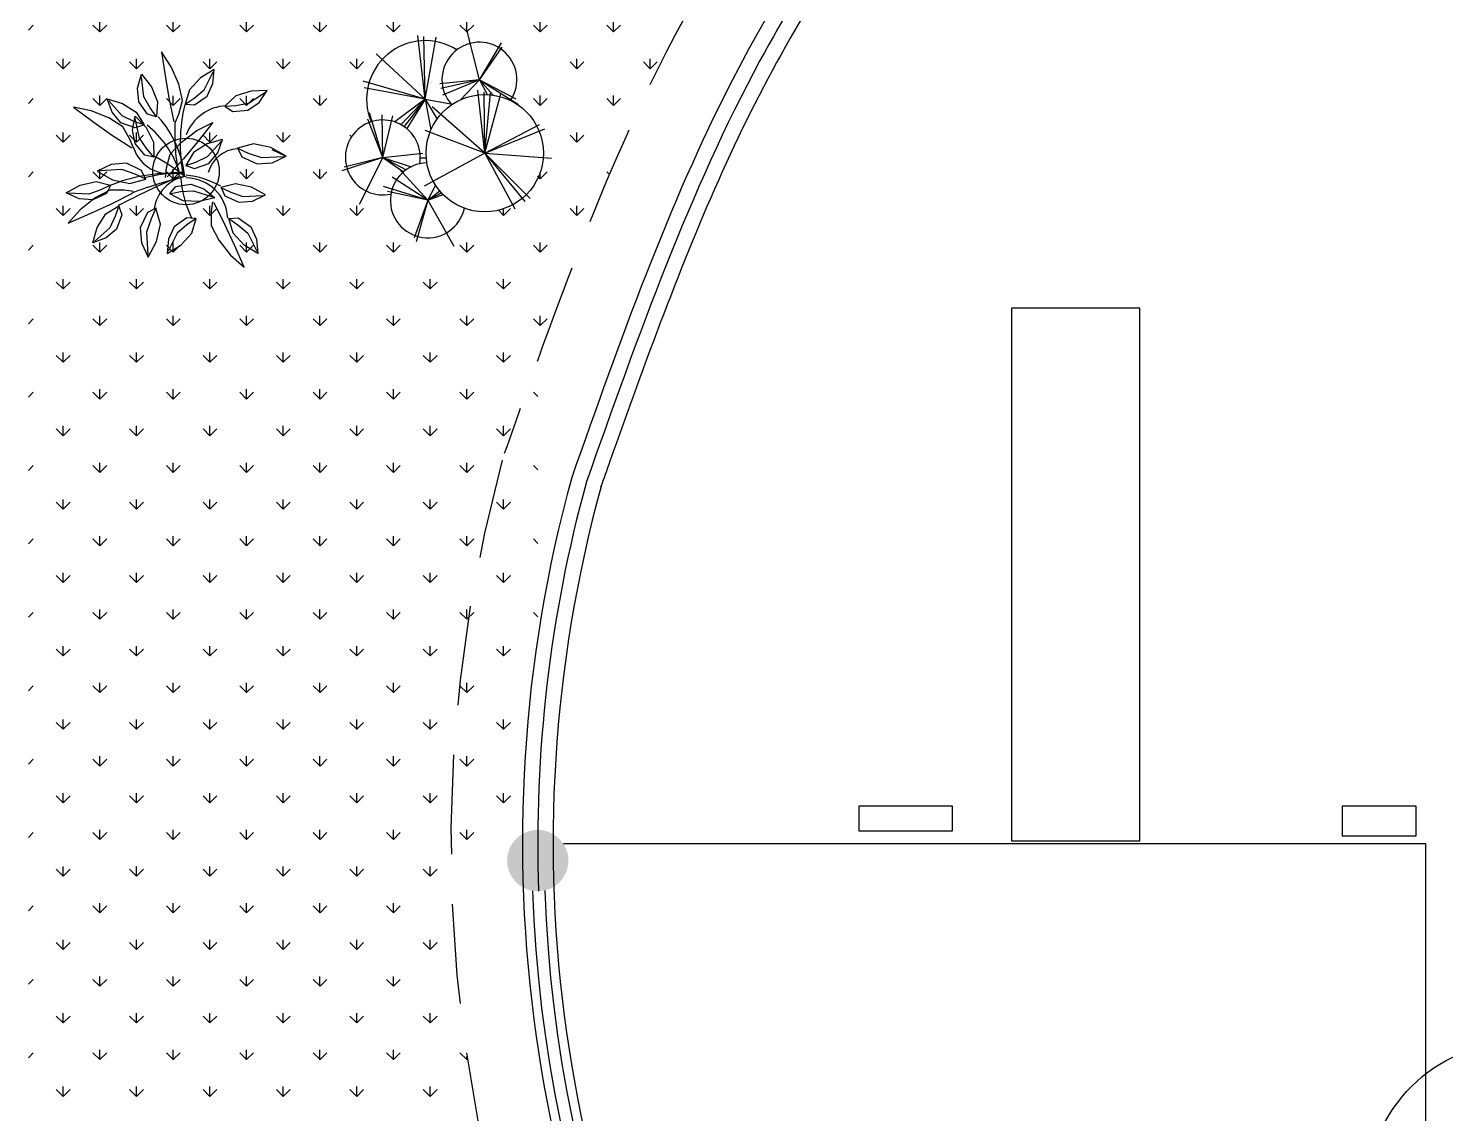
# Model space of a CAD drawing. Header units: millimetres. Extents: x 209.8 to 281.8, y 45 to 110.
# Drawn here: x 209.79 to 216.72, y 85.59 to 90.9 of the extents above; entities that cross this region are included whole.
import ezdxf

# ---------------------------------------------------------------- set-up
doc = ezdxf.new("R2010")
doc.units = ezdxf.units.MM
doc.header["$LTSCALE"] = 0.65
doc.linetypes.add('DASHED', pattern=[0.75, 0.5, -0.25])
for name, color, linetype in [('ARBOLES', 95, 'Continuous'), ('columnas', 6, 'Continuous'), ('mobiliario', 30, 'Continuous'), ('murodelgado', 1, 'Continuous'), ('murosgrueso', 5, 'Continuous'), ('vidrios', 4, 'Continuous')]:
    doc.layers.add(name, color=color, linetype=linetype)

# ---------------------------------------------------------------- blocks, each defined once
blk = doc.blocks.new('arb-pl49')
for p, q in [((-0.054, 0.5309), (-0.0357, 0.4149)), ((-0.0052, 0.4576), (-0.054, 0.5309)), ((-0.1701, 0.3538), (-0.1518, 0.421)), ((-0.1518, 0.421), (-0.1029, 0.3599)), ((0.0315, 0.3721), (-0.0052, 0.4576)), ((0.2039, 0.4445), (0.1371, 0.4038)), ((0.1549, 0.3453), (0.1998, 0.433)), ((0.1982, 0.3751), (0.2039, 0.4445)), ((-0.164, 0.2866), (-0.1701, 0.3538)), ((-0.1395, 0.311), (-0.1518, 0.4088)), ((-0.1029, 0.3599), (-0.0724, 0.2866)), ((-0.0357, 0.4149), (-0.0174, 0.3049)), ((0.0498, 0.2927), (0.0315, 0.3721)), ((0.1371, 0.4038), (0.0834, 0.3454)), ((0.1695, 0.314), (0.1982, 0.3751)), ((-0.3187, 0.3007), (-0.2436, 0.2787)), ((-0.2952, 0.2351), (-0.3187, 0.3007)), ((-0.2456, 0.2176), (-0.3117, 0.2907)), ((-0.2436, 0.2787), (-0.1766, 0.2362)), ((-0.1212, 0.2255), (-0.164, 0.2866)), ((-0.109, 0.2561), (-0.1395, 0.311)), ((-0.0724, 0.2866), (-0.0774, 0.2131)), ((-0.0174, 0.3049), (0.007, 0.1889)), ((0.0315, 0.2255), (0.0498, 0.2927)), ((0.0834, 0.3454), (0.063, 0.2745)), ((0.063, 0.2745), (0.1074, 0.3041)), ((0.1074, 0.3041), (0.1549, 0.3453)), ((0.1084, 0.2713), (0.1695, 0.314)), ((0.3106, 0.3153), (0.2575, 0.2641)), ((0.3863, 0.339), (0.3106, 0.3153)), ((0.3107, 0.2676), (0.3725, 0.2795)), ((0.3695, 0.2451), (0.4248, 0.2836)), ((0.3725, 0.2795), (0.4552, 0.333)), ((0.4645, 0.3408), (0.3863, 0.339)), ((0.4248, 0.2836), (0.4645, 0.3408)), ((-0.4841, 0.2593), (-0.3891, 0.1902)), ((-0.3977, 0.242), (-0.4841, 0.2593)), ((-0.3114, 0.2075), (-0.3977, 0.242)), ((-0.2516, 0.1836), (-0.2952, 0.2351)), ((-0.1891, 0.1901), (-0.2456, 0.2176)), ((-0.1948, 0.1479), (-0.1824, 0.2165)), ((-0.1824, 0.2165), (-0.1284, 0.1599)), ((-0.1766, 0.2362), (-0.1386, 0.173)), ((-0.0785, 0.2133), (-0.1212, 0.2255)), ((-0.0774, 0.2131), (-0.109, 0.2561)), ((0.0132, 0.1828), (0.0315, 0.2255)), ((0.064, 0.2744), (0.1084, 0.2713)), ((0.2575, 0.2641), (0.3107, 0.2676)), ((0.2584, 0.2635), (0.2952, 0.2386)), ((0.2952, 0.2386), (0.3695, 0.2451)), ((-0.3891, 0.1902), (-0.2984, 0.1254)), ((-0.2423, 0.1643), (-0.3114, 0.2075)), ((-0.1816, 0.1581), (-0.2516, 0.1836)), ((-0.2077, 0.1038), (-0.2423, 0.1643)), ((-0.1828, 0.0816), (-0.1948, 0.1479)), ((-0.1386, 0.173), (-0.1891, 0.1901)), ((-0.1395, 0.1726), (-0.1816, 0.1581)), ((-0.1606, 0.108), (-0.1813, 0.2043)), ((-0.1284, 0.1599), (-0.0916, 0.0895)), ((0.0451, 0.0894), (0.1196, 0.1451)), ((0.1196, 0.1451), (0.1986, 0.1842)), ((0.1986, 0.1842), (0.1247, 0.0928)), ((-0.2984, 0.1254), (-0.1991, 0.0606)), ((-0.1904, 0.0606), (-0.2077, 0.1038)), ((-0.1349, 0.0244), (-0.1828, 0.0816)), ((-0.1254, 0.0559), (-0.1606, 0.108)), ((-0.0916, 0.0895), (-0.0902, 0.0158)), ((-0.0105, 0.0298), (0.0451, 0.0894)), ((0.1247, 0.0928), (0.0538, 0.0068)), ((0.1701, 0.0799), (0.1031, 0.0374)), ((0.2452, 0.1019), (0.1701, 0.0799)), ((0.1721, 0.0189), (0.2382, 0.0919)), ((0.2217, 0.0364), (0.2452, 0.1019)), ((0.3968, 0.0813), (0.3185, 0.0589)), ((0.482, 0.0622), (0.3968, 0.0813)), ((-0.0913, 0.016), (-0.1349, 0.0244)), ((-0.0902, 0.0158), (-0.1254, 0.0559)), ((-0.0282, -0.0376), (-0.0105, 0.0298)), ((0.0538, 0.0068), (-0.0253, -0.0815)), ((0.1031, 0.0374), (0.0651, -0.0258)), ((0.1156, -0.0087), (0.1721, 0.0189)), ((0.1781, -0.0152), (0.2217, 0.0364)), ((0.3185, 0.0606), (0.3399, 0.0167)), ((0.3185, 0.0589), (0.3707, 0.0357)), ((0.3399, 0.0167), (0.4143, -0.018)), ((0.3707, 0.0357), (0.436, 0.0131)), ((0.436, 0.0131), (0.5442, 0.0186)), ((0.5575, 0.0209), (0.482, 0.0622)), ((0.5571, 0.0181), (0.4878, 0.0507)), ((0.4882, -0.0118), (0.5575, 0.0209)), ((-0.299, -0.0209), (-0.3683, -0.0535)), ((-0.3683, -0.0535), (-0.2928, -0.0948)), ((-0.2469, -0.0458), (-0.355, -0.0512)), ((-0.2251, -0.0146), (-0.299, -0.0209)), ((-0.1815, -0.0684), (-0.2469, -0.0458)), ((-0.1507, -0.0493), (-0.2251, -0.0146)), ((-0.1293, -0.0916), (-0.1815, -0.0684)), ((-0.1293, -0.0933), (-0.1507, -0.0493)), ((-0.0337, -0.0837), (-0.0282, -0.0376)), ((0.0651, -0.0258), (0.1156, -0.0087)), ((0.066, -0.0262), (0.1081, -0.0407)), ((0.1081, -0.0407), (0.1781, -0.0152)), ((0.4143, -0.018), (0.4882, -0.0118)), ((-0.5196, -0.1587), (-0.451, -0.1212)), ((-0.451, -0.1212), (-0.3735, -0.1038)), ((-0.3735, -0.1038), (-0.302, -0.1216)), ((-0.302, -0.1216), (-0.3498, -0.1452)), ((-0.3024, -0.1226), (-0.3219, -0.1626)), ((-0.2928, -0.0948), (-0.2076, -0.1139)), ((-0.2076, -0.1139), (-0.1293, -0.0916)), ((-0.0117, -0.1626), (0.0174, -0.129)), ((0.0174, -0.129), (0.0908, -0.1161)), ((0.0908, -0.1161), (0.1543, -0.139)), ((0.3091, -0.1148), (0.2376, -0.1325)), ((0.2376, -0.1325), (0.2854, -0.1561)), ((0.238, -0.1335), (0.2574, -0.1735)), ((0.3866, -0.1321), (0.3091, -0.1148)), ((0.4552, -0.1696), (0.3866, -0.1321)), ((-0.4566, -0.1884), (-0.5196, -0.1587)), ((-0.4092, -0.1658), (-0.5076, -0.1608)), ((-0.3894, -0.1941), (-0.4566, -0.1884)), ((-0.3781, -0.1844), (-0.4512, -0.2419)), ((-0.3498, -0.1452), (-0.4092, -0.1658)), ((-0.3219, -0.1626), (-0.3894, -0.1941)), ((-0.3061, -0.1462), (-0.3781, -0.1844)), ((-0.2365, -0.1465), (-0.3061, -0.1462)), ((-0.3005, -0.2142), (-0.1947, -0.1606)), ((-0.1904, -0.1531), (-0.2365, -0.1465)), ((-0.0124, -0.1634), (0.0399, -0.153)), ((0.0521, -0.1991), (-0.0124, -0.1634)), ((0.0399, -0.153), (0.1026, -0.1486)), ((0.1314, -0.2024), (0.0521, -0.1991)), ((0.1026, -0.1486), (0.1964, -0.1788)), ((0.2074, -0.184), (0.1314, -0.2024)), ((0.1543, -0.139), (0.2074, -0.184)), ((0.1964, -0.204), (0.1897, -0.2501)), ((0.2574, -0.1735), (0.325, -0.205)), ((0.2854, -0.1561), (0.3448, -0.1767)), ((0.325, -0.205), (0.3922, -0.1993)), ((0.3448, -0.1767), (0.4432, -0.1717)), ((0.3922, -0.1993), (0.4552, -0.1696)), ((-0.4512, -0.2419), (-0.5093, -0.3081)), ((-0.5093, -0.3081), (-0.402, -0.2604)), ((-0.402, -0.2604), (-0.3005, -0.2142)), ((-0.3677, -0.3285), (-0.3252, -0.2614)), ((-0.3252, -0.2614), (-0.2621, -0.2234)), ((-0.2792, -0.2739), (-0.3067, -0.3305)), ((-0.2621, -0.2234), (-0.2792, -0.2739)), ((-0.2472, -0.2664), (-0.2727, -0.3364)), ((-0.2617, -0.2244), (-0.2472, -0.2664)), ((-0.1224, -0.2559), (-0.1571, -0.3303)), ((-0.0785, -0.2346), (-0.1224, -0.2559)), ((-0.0802, -0.2346), (-0.1034, -0.2867)), ((-0.0578, -0.3128), (-0.0802, -0.2346)), ((0.1897, -0.2501), (0.1894, -0.3197)), ((0.2575, -0.3141), (0.2039, -0.2083)), ((-0.3897, -0.4035), (-0.3677, -0.3285)), ((-0.3067, -0.3305), (-0.3797, -0.3965)), ((-0.2727, -0.3364), (-0.3242, -0.38)), ((-0.1571, -0.3303), (-0.1509, -0.4042)), ((-0.1034, -0.2867), (-0.126, -0.3521)), ((-0.0769, -0.398), (-0.0578, -0.3128)), ((0.0095, -0.3251), (-0.0192, -0.3861)), ((0.0706, -0.2823), (0.0095, -0.3251)), ((0.0716, -0.3152), (0.0241, -0.3564)), ((0.1149, -0.2854), (0.0706, -0.2823)), ((0.116, -0.2856), (0.0716, -0.3152)), ((0.0956, -0.3564), (0.116, -0.2856)), ((0.1894, -0.3197), (0.2277, -0.3916)), ((0.3036, -0.4155), (0.2575, -0.3141)), ((0.2768, -0.2856), (0.3211, -0.3152)), ((0.2971, -0.3564), (0.2768, -0.2856)), ((0.2778, -0.2854), (0.3222, -0.2823)), ((0.3211, -0.3152), (0.3686, -0.3564)), ((0.3222, -0.2823), (0.3832, -0.3251)), ((0.3832, -0.3251), (0.4119, -0.3861)), ((-0.3242, -0.38), (-0.3897, -0.4035)), ((-0.1509, -0.4042), (-0.1182, -0.4735)), ((-0.126, -0.3521), (-0.1205, -0.4603)), ((-0.1182, -0.4735), (-0.0769, -0.398)), ((-0.0192, -0.3861), (-0.0249, -0.4555)), ((-0.0249, -0.4555), (0.0419, -0.4148)), ((0.0241, -0.3564), (-0.0208, -0.444)), ((0.0419, -0.4148), (0.0956, -0.3564)), ((0.2277, -0.3916), (0.2852, -0.4647)), ((0.3509, -0.4148), (0.2971, -0.3564)), ((0.3514, -0.5229), (0.3036, -0.4155)), ((0.4177, -0.4555), (0.3509, -0.4148)), ((0.3686, -0.3564), (0.4135, -0.444)), ((0.4119, -0.3861), (0.4177, -0.4555)), ((0.2852, -0.4647), (0.3514, -0.5229))]:
    blk.add_line(p, q)
blk.add_circle((0.0667, -0.0546), 0.1626)
for centre, radius, start, end in [((-0.4532, -0.1318), 0.5161, 5.83459, 41.8429), ((0.8998, 0.0809), 0.8614, 167.077, 190.72), ((0.2747, 0.0447), 0.2224, 92.7984, 159.021), ((-0.4257, -0.2055), 0.4837, 18.4858, 51.2649), ((1.0815, 0.1345), 1.07, 177.274, 191.524), ((-0.0146, 0.12), 0.1852, 197.853, 284.926), ((-0.4657, -0.7152), 0.8252, 50.4056, 63.3717), ((0.3291, -0.1028), 0.1596, 93.9416, 164.04), ((-0.0083, -0.8373), 0.7731, 86.4268, 113.212), ((0.0772, -0.9038), 0.8452, 91.6103, 104.65), ((2.1639, -4.928), 5.2962, 113.724, 117.304), ((0.5153, -2.0069), 1.979, 103.091, 111.114), ((0.0992, -0.2661), 0.1908, 101.798, 170.748), ((0.606, -0.0374), 0.5677, 184.238, 205.625), ((0.0222, -0.5049), 0.4347, 60.4339, 84.0768), ((0.0661, -0.2908), 0.2047, 2.20304, 89.739)]:
    blk.add_arc(centre, radius, start, end)
blk = doc.blocks.new('arb-pl50')
for p, q in [((-0.2847, 0.2701), (-0.3209, 0.5816)), ((-0.2847, 0.2701), (-0.2927, 0.577)), ((-0.2847, 0.2701), (-0.2312, 0.5743)), ((-0.0198, 0.366), (-0.084, 0.6157)), ((-0.2847, 0.2701), (-0.5257, 0.4926)), ((-0.0198, 0.366), (0.0881, 0.5465)), ((-0.0198, 0.366), (0.0921, 0.5258)), ((-0.2847, 0.2701), (-0.5891, 0.3589)), ((-0.0198, 0.366), (-0.2144, 0.3465)), ((-0.0198, 0.366), (-0.2083, 0.3224)), ((-0.0198, 0.366), (-0.2014, 0.2897)), ((-0.0198, 0.366), (-0.1107, 0.2686)), ((-0.0198, 0.366), (0.1584, 0.2728)), ((-0.0198, 0.366), (0.172, 0.2443)), ((-0.0198, 0.366), (0.0478, 0.2903)), ((-0.0198, 0.366), (0.0176, 0.2931)), ((-0.2847, 0.2701), (-0.5833, 0.326)), ((0.006, 0.0061), (-0.0273, 0.3139)), ((0.006, 0.0061), (0.0032, 0.3056)), ((0.006, 0.0061), (0.0864, 0.3028)), ((0.006, 0.0061), (0.0337, 0.3)), ((-0.2847, 0.2701), (-0.4344, 0.1594)), ((-0.2847, 0.2701), (-0.4037, 0.1459)), ((-0.2847, 0.2701), (-0.3885, 0.1364)), ((-0.2847, 0.2701), (-0.3752, 0.1263)), ((-0.2847, 0.2701), (-0.2273, 0.1736)), ((-0.2847, 0.2701), (-0.2577, 0.12)), ((-0.2847, 0.2701), (-0.1509, 0.2467)), ((0.006, 0.0061), (-0.2517, 0.2335)), ((-0.4928, -0.0144), (-0.5663, 0.1728)), ((-0.4928, -0.0144), (-0.5578, 0.2033)), ((-0.4928, -0.0144), (-0.4958, 0.1941)), ((-0.4928, -0.0144), (-0.4431, 0.1883)), ((0.006, 0.0061), (0.2748, 0.1475)), ((0.006, 0.0061), (-0.285, 0.117)), ((0.006, 0.0061), (0.2998, 0.1253)), ((-0.4928, -0.0144), (-0.2975, 0.0063)), ((0.006, 0.0061), (-0.2905, -0.1547)), ((0.006, 0.0061), (0.333, -0.0188)), ((0.006, 0.0061), (0.2277, -0.2157)), ((0.006, 0.0061), (0.2028, -0.2296)), ((0.006, 0.0061), (0.1529, -0.2656)), ((-0.4928, -0.0144), (-0.6926, -0.08)), ((-0.4928, -0.0144), (-0.682, -0.0617)), ((-0.4928, -0.0144), (-0.6079, -0.2451)), ((-0.4928, -0.0144), (-0.3922, -0.0854)), ((-0.4928, -0.0144), (-0.3787, -0.0748)), ((-0.4928, -0.0144), (-0.3537, -0.0599)), ((-0.2727, -0.2244), (-0.4472, -0.1103)), ((-0.2727, -0.2244), (-0.413, -0.0699)), ((-0.2727, -0.2244), (-0.4895, -0.1567)), ((-0.2727, -0.2244), (-0.469, -0.1807)), ((-0.2727, -0.2244), (-0.2341, -0.1516)), ((-0.2727, -0.2244), (-0.2139, -0.1787)), ((-0.2727, -0.2244), (-0.2053, -0.1884)), ((-0.2727, -0.2244), (-0.198, -0.196)), ((-0.2727, -0.2244), (-0.3392, -0.4078)), ((-0.2727, -0.2244), (-0.33, -0.4268)), ((-0.2727, -0.2244), (-0.1458, -0.4488))]:
    blk.add_line(p, q)
blk.add_circle((0.006, 0.0061), 0.2872)
for centre, radius, start, end in [((-0.2847, 0.2701), 0.2872, 57.49041, 202.57198), ((-0.0198, 0.366), 0.1833, 326.18952, 222.02475), ((-0.4928, -0.0144), 0.1833, 350.2838, 282.39512), ((-0.2727, -0.2244), 0.1833, 91.44372, 347.74353), ((-0.2847, 0.2701), 0.2872, 265.06922, 270.88978)]:
    blk.add_arc(centre, radius, start, end)

msp = doc.modelspace()

# ---------------------------------------------------------------- hatches: boundary and pattern name
at = {"layer": 'ARBOLES'}
h = msp.add_hatch(dxfattribs=at)
h.set_pattern_fill('GRASS', color=256, scale=0.01, style=0)
h.set_pattern_definition([(90, (0, 0), (-0.179605, 0.179605), [0.047625, -0.311585]), (45, (0, 0), (-0.17960512, 0.17960512), [0.047625, -0.206375]), (135, (0, 0), (-0.17960512, -0.17960512), [0.047625, -0.206375])])
edge = h.paths.add_edge_path()
edge.add_spline(control_points=[(212.2814, 89.2771), (212.2893, 89.2988), (212.2971, 89.3205), (212.4726, 89.803), (212.6519, 90.2632), (213.0409, 91.0457), (213.235, 91.3717), (213.4498, 91.6796)], knot_values=[30.048338, 30.048338, 30.048338, 30.048338, 30.115928, 30.115928, 31.554157, 31.554157, 32.676397, 32.676397, 32.676397, 32.676397], degree=3, periodic=0)
edge.add_line((213.4498, 91.6796), (212.2814, 91.6796))
edge.add_line((212.2814, 91.6796), (212.2814, 90.4099))
edge.add_arc((212.0218, 90.2871), 0.2872, 0, 25.33019, ccw=False)
edge.add_arc((212.0218, 90.2871), 0.2872, 334.66981, 360, ccw=False)
edge.add_line((212.2814, 90.1642), (212.2814, 89.2771))
h.paths.add_polyline_path([(212.2814, 90.1642, -0.388601), (211.9223, 90.0176, -0.978074), (211.5624, 90.0875, -0.950771), (211.4658, 90.4408, -0.733778), (211.8854, 90.7932, -0.845713), (212.1483, 90.5449, -0.158937), (212.276, 90.4208), (212.2814, 90.4236), (212.2814, 91.6796), (212.0665, 91.6796), (212.0665, 91.6314), (212.0126, 91.5697), (212.032, 91.5593), (212.0855, 91.5807), (212.1425, 91.549), (212.0981, 91.5236), (212.0126, 91.5697), (212.0221, 91.5807), (211.9515, 91.6796), (211.7128, 91.6796), (211.7371, 91.6504), (211.6991, 91.625), (211.636, 91.6652), (211.6484, 91.6694), (211.6508, 91.6742), (211.6447, 91.6796), (211.2348, 91.6796), (211.2305, 91.6316), (211.2305, 91.5303), (211.2368, 91.4223), (211.2378, 91.4193), (211.1975, 91.4148), (211.1873, 91.354), (211.1734, 91.3783), (211.1861, 91.5429), (211.1801, 91.6796), (211.0498, 91.6796), (211.0149, 91.6316), (210.9579, 91.5303), (210.9247, 91.4715), (210.9325, 91.4479), (210.9579, 91.4353), (210.9515, 91.3909), (210.9135, 91.3593), (210.8852, 91.4017), (210.868, 91.3713), (210.8628, 91.3402), (210.811, 91.3247), (210.8311, 91.3783), (210.8438, 91.3783), (210.8882, 91.4733), (210.9579, 91.6126), (210.8184, 91.5746), (210.7677, 91.5809), (210.717, 91.5239), (210.6536, 91.5176), (210.4351, 91.4662), (210.4093, 91.433), (210.351, 91.4913), (210.3456, 91.573), (210.3244, 91.5667), (210.3017, 91.5137), (210.239, 91.4958), (210.2525, 91.5451), (210.3456, 91.573), (210.3465, 91.5585), (210.431, 91.5444), (210.4836, 91.505), (210.6409, 91.5429), (210.7741, 91.6126), (210.8818, 91.6316), (210.9446, 91.6796), (210.5643, 91.6796), (210.5212, 91.6077), (210.4585, 91.6346), (210.4457, 91.6796), (210.3607, 91.6796), (210.3644, 91.6392), (210.2703, 91.6258), (210.3472, 91.6796), (209.7884, 91.6796), (209.7884, 86.8256), (212.1314, 86.8256, -0.268215), (212.2066, 86.9555, -0.035799), (212.2814, 87.9165)])
h.paths.add_polyline_path([(211.857, 86.8256), (209.7884, 86.8256), (209.7884, 83.9138), (210.0201, 83.9138), (210.0454, 83.9277), (210.1229, 83.945), (210.1945, 83.9272), (210.1879, 83.9138), (210.5086, 83.9138), (210.5138, 83.9198), (210.5872, 83.9327), (210.6398, 83.9138), (210.7239, 83.9138), (210.8055, 83.9341), (210.8961, 83.9138), (211.3401, 83.9138, -0.342881), (211.4658, 84.1004, -0.733778), (211.8854, 84.4529, -0.845713), (212.1483, 84.2046, -0.286131), (212.309, 83.9467, -0.028707), (212.3071, 83.9138), (212.5224, 83.9138, -0.106516)])
h.paths.add_polyline_path([(210.6946, 84.4239), (210.6659, 84.3629), (210.6048, 84.3201), (210.5594, 84.3233), (210.5594, 84.3234), (210.5798, 84.3942), (210.6335, 84.4526), (210.7028, 84.4948), (210.7, 84.4894)], flags=16)
h.paths.add_polyline_path([(210.9587, 84.3864), (210.9213, 84.3325), (210.8659, 84.294), (210.7916, 84.2874), (210.7539, 84.313), (210.7539, 84.313), (210.807, 84.3641), (210.8828, 84.3879), (210.9639, 84.3898)], flags=16)
h.paths.add_polyline_path([(210.4424, 84.5798), (210.4912, 84.5065), (210.5279, 84.421), (210.5462, 84.3416), (210.5279, 84.2744), (210.5063, 84.2241), (210.479, 84.3538), (210.4607, 84.4637)], flags=16)
h.paths.add_polyline_path([(210.3447, 84.4698), (210.3935, 84.4088), (210.4241, 84.3355), (210.419, 84.2619), (210.3752, 84.2744), (210.3324, 84.3355), (210.3263, 84.4027)], flags=16)
h.paths.add_polyline_path([(210.695, 84.233), (210.6211, 84.1417), (210.5502, 84.0556), (210.4617, 83.957), (210.4682, 84.0113), (210.486, 84.0786), (210.5415, 84.1382), (210.616, 84.194)], flags=16)
h.paths.add_polyline_path([(210.8932, 84.1301), (210.9784, 84.111), (211.0539, 84.0698), (211.0507, 84.0683), (211.0513, 84.068), (211.0499, 84.0679), (210.9846, 84.0371), (210.9107, 84.0309), (210.8363, 84.0655), (210.816, 84.1073), (210.815, 84.1078)], flags=16)
h.paths.add_polyline_path([(210.7403, 84.147), (210.7181, 84.0852), (210.6745, 84.0337), (210.6045, 84.0082), (210.5614, 84.0231), (210.5615, 84.0231), (210.5995, 84.0862), (210.6665, 84.1288), (210.7444, 84.1516)], flags=16)
h.paths.add_polyline_path([(210.3042, 84.2108), (210.3027, 84.2028), (210.3149, 84.207)], flags=16)
h.paths.add_polyline_path([(210.3198, 84.285), (210.3618, 84.2153), (210.368, 84.2087), (210.4048, 84.1384), (210.4062, 84.0647), (210.371, 84.1048), (210.3358, 84.1569), (210.3194, 84.2331), (210.2508, 84.2665), (210.175, 84.3504), (210.2528, 84.3275)], flags=16)
h.paths.add_polyline_path([(210.2542, 84.2131), (210.2887, 84.1527), (210.309, 84.1019), (210.198, 84.1743), (210.1073, 84.2391), (210.0123, 84.3082), (210.0987, 84.2909), (210.1851, 84.2563)], flags=16)
h.paths.add_polyline_path([(210.3457, 83.9996), (210.366, 83.9578), (210.3671, 83.9573), (210.2889, 83.935), (210.2036, 83.9541), (210.1281, 83.9953), (210.1974, 84.028), (210.2714, 84.0342)], flags=16)
edge = h.paths.add_edge_path()
edge.add_line((212.5224, 83.9138), (212.3071, 83.9138))
edge.add_arc((212.0218, 83.9467), 0.2872, 249.72517, 353.42256, ccw=False)
edge.add_arc((211.7431, 83.7162), 0.1833, 170.2838, 347.74353, ccw=False)
edge.add_arc((211.523, 83.9262), 0.1833, 183.88098, 282.39512, ccw=False)
edge.add_line((211.3401, 83.9138), (210.8884, 83.9138))
edge.add_line((210.8884, 83.9138), (210.9542, 83.8779))
edge.add_line((210.9542, 83.8779), (210.948, 83.8776))
edge.add_line((210.948, 83.8776), (210.8887, 83.8495))
edge.add_line((210.8887, 83.8495), (210.8214, 83.8439))
edge.add_line((210.8214, 83.8439), (210.7539, 83.8754))
edge.add_line((210.7539, 83.8754), (210.7352, 83.9138))
edge.add_line((210.7352, 83.9138), (210.6461, 83.9138))
edge.add_line((210.6461, 83.9138), (210.7039, 83.8649))
edge.add_line((210.7039, 83.8649), (210.6278, 83.8464))
edge.add_line((210.6278, 83.8464), (210.5485, 83.8497))
edge.add_line((210.5485, 83.8497), (210.484, 83.8854))
edge.add_line((210.484, 83.8854), (210.5086, 83.9138))
edge.add_line((210.5086, 83.9138), (210.1879, 83.9138))
edge.add_line((210.1879, 83.9138), (210.1825, 83.9027))
edge.add_line((210.1825, 83.9027), (210.2599, 83.9024))
edge.add_line((210.2599, 83.9024), (210.3141, 83.8946))
edge.add_line((210.3141, 83.8946), (210.1959, 83.8346))
edge.add_line((210.1959, 83.8346), (210.0945, 83.7885))
edge.add_line((210.0945, 83.7885), (209.9871, 83.7407))
edge.add_line((209.9871, 83.7407), (210.0453, 83.8069))
edge.add_line((210.0453, 83.8069), (210.1062, 83.8549))
edge.add_line((210.1062, 83.8549), (210.0398, 83.8604))
edge.add_line((210.0398, 83.8604), (209.9768, 83.8902))
edge.add_line((209.9768, 83.8902), (210.0201, 83.9138))
edge.add_line((210.0201, 83.9138), (209.7884, 83.9138))
edge.add_line((209.7884, 83.9138), (209.7884, 82.1481))
edge.add_line((209.7884, 82.1481), (210.0107, 82.1481))
edge.add_line((210.0107, 82.1481), (210.0195, 82.194))
edge.add_line((210.0195, 82.194), (210.0463, 82.2368))
edge.add_arc((210.1549, 82.4047), 0.2, 220.32904, 237.09979, ccw=False)
edge.add_line((210.0024, 82.2753), (209.9691, 82.2503))
edge.add_line((209.9691, 82.2503), (209.8497, 82.2136))
edge.add_line((209.8497, 82.2136), (209.9369, 82.3091))
edge.add_line((209.9369, 82.3091), (209.972, 82.3238))
edge.add_arc((210.1549, 82.4047), 0.2, 177.93796, 203.85975, ccw=False)
edge.add_line((209.955, 82.4119), (209.9209, 82.417))
edge.add_line((209.9209, 82.417), (209.8337, 82.4905))
edge.add_line((209.8337, 82.4905), (209.9553, 82.4586))
edge.add_line((209.9553, 82.4586), (209.962, 82.4574))
edge.add_arc((210.1549, 82.4047), 0.2, 137.94388, 164.74225, ccw=False)
edge.add_line((210.0064, 82.5387), (209.9759, 82.5689))
edge.add_line((209.9759, 82.5689), (209.9593, 82.703))
edge.add_line((209.9593, 82.703), (209.9372, 82.7105))
edge.add_line((209.9372, 82.7105), (209.9578, 82.7148))
edge.add_line((209.9578, 82.7148), (209.9507, 82.7723))
edge.add_line((209.9507, 82.7723), (209.9864, 82.7208))
edge.add_line((209.9864, 82.7208), (210.1537, 82.7561))
edge.add_line((210.1537, 82.7561), (210.1527, 82.7541))
edge.add_line((210.1527, 82.7541), (210.252, 82.7456))
edge.add_arc((210.4814, 82.7288), 0.23, 160.75819, 175.81702, ccw=False)
edge.add_line((210.2642, 82.8046), (210.2269, 82.8208))
edge.add_line((210.2269, 82.8208), (210.1961, 82.8596))
edge.add_line((210.1961, 82.8596), (210.1992, 82.9055))
edge.add_line((210.1992, 82.9055), (210.2289, 82.9019))
edge.add_line((210.2289, 82.9019), (210.2786, 82.8809))
edge.add_line((210.2786, 82.8809), (210.2977, 82.8673))
edge.add_arc((210.4814, 82.7288), 0.23, 130.00473, 142.97505, ccw=False)
edge.add_line((210.3335, 82.905), (210.2925, 82.9606))
edge.add_line((210.2925, 82.9606), (210.338, 83.1868))
edge.add_line((210.338, 83.1868), (210.4004, 82.9952))
edge.add_line((210.4004, 82.9952), (210.4157, 82.9492))
edge.add_arc((210.4814, 82.7288), 0.23, 91.30606, 106.58906, ccw=False)
edge.add_line((210.4761, 82.9587), (210.4755, 83.0012))
edge.add_line((210.4755, 83.0012), (210.5795, 83.1375))
edge.add_line((210.5795, 83.1375), (210.5824, 83.143))
edge.add_line((210.5824, 83.143), (210.5866, 83.1469))
edge.add_line((210.5866, 83.1469), (210.6311, 83.2053))
edge.add_line((210.6311, 83.2053), (210.5646, 82.9767))
edge.add_line((210.5646, 82.9767), (210.5549, 82.9467))
edge.add_arc((210.4814, 82.7288), 0.23, 34.97441, 71.34176, ccw=False)
edge.add_line((210.6698, 82.8606), (210.9085, 82.9941))
edge.add_line((210.9085, 82.9941), (210.7479, 82.8382))
edge.add_line((210.7479, 82.8382), (210.6944, 82.8154))
edge.add_arc((210.4814, 82.7288), 0.23, 5.35511, 22.12585, ccw=False)
edge.add_line((210.7104, 82.7503), (210.7583, 82.7518))
edge.add_line((210.7583, 82.7518), (210.8949, 82.7078))
edge.add_line((210.8949, 82.7078), (210.7618, 82.6779))
edge.add_line((210.7618, 82.6779), (210.7417, 82.5892))
edge.add_line((210.7417, 82.5892), (210.7281, 82.5551))
edge.add_arc((210.6705, 82.4166), 0.15, 39.96428, 67.41729, ccw=False)
edge.add_line((210.7855, 82.513), (210.8467, 82.529))
edge.add_line((210.8467, 82.529), (210.9058, 82.4945))
edge.add_line((210.9058, 82.4945), (210.8601, 82.4736))
edge.add_line((210.8601, 82.4736), (210.8124, 82.4654))
edge.add_arc((210.6705, 82.4166), 0.15, 7.93408, 18.96932, ccw=False)
edge.add_line((210.8191, 82.4373), (210.8799, 82.4357))
edge.add_line((210.8799, 82.4357), (211.0196, 82.3513))
edge.add_line((211.0196, 82.3513), (210.8801, 82.3528))
edge.add_line((210.8801, 82.3528), (210.8142, 82.3735))
edge.add_arc((210.6705, 82.4166), 0.15, 328.2345, 343.29333, ccw=False)
edge.add_line((210.7981, 82.3376), (210.8195, 82.3221))
edge.add_line((210.8195, 82.3221), (210.8337, 82.293))
edge.add_line((210.8337, 82.293), (210.8252, 82.2642))
edge.add_line((210.8252, 82.2642), (210.8068, 82.2707))
edge.add_line((210.8068, 82.2707), (210.7781, 82.2911))
edge.add_line((210.7781, 82.2911), (210.7679, 82.3025))
edge.add_arc((210.6705, 82.4166), 0.15, 297.48104, 310.45136, ccw=False)
edge.add_line((210.7398, 82.2835), (210.758, 82.2423))
edge.add_line((210.758, 82.2423), (210.7162, 82.1481))
edge.add_line((210.7162, 82.1481), (211.7186, 82.1481))
edge.add_ellipse((211.7722, 81.9706), major_axis=(0.1311, 0.1311), ratio=1, start_angle=388.18808, end_angle=421.81192, ccw=False)
edge.add_line((211.8258, 82.1481), (212.3476, 82.1481))
edge.add_ellipse((212.2262, 82.2882), major_axis=(-0.1311, 0.1311), ratio=1, start_angle=175.90319, end_angle=236.65688)
edge.add_ellipse((212.5195, 82.3731), major_axis=(0.0858, 0.0858), ratio=1, start_angle=144.28411, end_angle=157.99756, ccw=False)
edge.add_ellipse((212.5195, 82.3731), major_axis=(0.0858, 0.0858), ratio=1, start_angle=79.26167, end_angle=144.28411)
edge.add_ellipse((212.2262, 82.2882), major_axis=(-0.1311, 0.1311), ratio=1, start_angle=236.65688, end_angle=245.6248, ccw=False)
edge.add_ellipse((212.5195, 82.3731), major_axis=(0.0858, 0.0858), ratio=1, start_angle=157.99756, end_angle=209.07345)
edge.add_line((212.4862, 82.2563), (212.4671, 82.1481))
edge.add_line((212.4671, 82.1481), (213.6971, 82.1481))
edge.add_arc((218.9462, 86.9138), 7.0898, 205.03325, 222.23703, ccw=False)
h.paths.add_polyline_path([(210.8478, 83.526), (210.7816, 83.5841), (210.7241, 83.6572), (210.6858, 83.7292), (210.6862, 83.7988), (210.694, 83.853), (210.7539, 83.7348), (210.8001, 83.6333)], flags=16)
h.paths.add_polyline_path([(210.9141, 83.5933), (210.8473, 83.634), (210.7935, 83.6925), (210.7732, 83.7633), (210.8186, 83.7666), (210.8796, 83.7238), (210.9084, 83.6627)], flags=16)
h.paths.add_polyline_path([(210.5383, 83.634), (210.469, 83.5918), (210.4718, 83.5973), (210.4772, 83.6627), (210.5059, 83.7238), (210.567, 83.7666), (210.6124, 83.7633), (210.6124, 83.7633), (210.592, 83.6925)], flags=16)
h.paths.add_polyline_path([(210.3455, 83.6446), (210.3393, 83.7186), (210.374, 83.7929), (210.4158, 83.8133), (210.4162, 83.8143), (210.4386, 83.7361), (210.4195, 83.6509), (210.3782, 83.5754)], flags=16)
h.paths.add_polyline_path([(210.2237, 83.7124), (210.1722, 83.6689), (210.1067, 83.6453), (210.1287, 83.7204), (210.1712, 83.7875), (210.2344, 83.8255), (210.2492, 83.7825)], flags=16)
h.paths.add_polyline_path([(212.3687, 81.5894), (211.9862, 82.1481), (210.7162, 82.1481), (210.697, 82.1048), (210.6928, 82.1481), (210.524, 82.1481), (210.5078, 82.1344), (210.5153, 82.1481), (210.2922, 82.1481), (210.2857, 81.9906), (210.2322, 82.1481), (210.0531, 82.1481), (209.9828, 82.0028), (210.0107, 82.1481), (209.7884, 82.1481), (209.7884, 80.3161), (216.3509, 80.3161, -0.115219), (213.6971, 82.1481), (212.7651, 82.1481)])
at = {"layer": 'columnas'}
h = msp.add_hatch(color=256, dxfattribs=at)
h.paths.add_polyline_path([(212.2814, 86.9756), (212.2814, 86.8256, -0.015003), (212.4314, 86.8211, 0.007501), (212.4314, 86.8256, 0.414214)])
h.paths.add_polyline_path([(212.4314, 86.8211, 0.015003), (212.2814, 86.8256), (212.2814, 86.6756, 0.405453)])
h.paths.add_polyline_path([(212.2814, 86.8256, 0.015003), (212.1315, 86.8211, 0.405453), (212.2814, 86.6756)])
h.paths.add_polyline_path([(212.2814, 86.9756, 0.414214), (212.1314, 86.8256, 0.007501), (212.1315, 86.8211, -0.015003), (212.2814, 86.8256)])

# ---------------------------------------------------------------- linework, layer by layer
at = {"layer": 'mobiliario'}
for p, q in [((216.6278, 86.9082), (212.4066, 86.9082)), ((216.6278, 83.6089), (216.6278, 86.9082))]:
    msp.add_line(p, q, dxfattribs=at)
for points in [[(214.6004, 86.9229), (215.2283, 86.9229), (215.2283, 89.5294), (214.6004, 89.5294)], [(213.8518, 86.9712), (214.3106, 86.9712), (214.3106, 87.0919), (213.8518, 87.0919)], [(216.2184, 86.9471), (216.5806, 86.9471), (216.5806, 87.0919), (216.2184, 87.0919)]]:
    msp.add_lwpolyline(points, close=True, dxfattribs=at)
msp.add_circle((217.0791, 85.1992), 0.7377, dxfattribs=at)
at = {"layer": 'murodelgado'}
for radius, start, end in [(6.7398, 164.62323, 258.52182), (6.5898, 164.6697, 258.43019)]:
    msp.add_arc((218.9462, 86.9138), radius, start, end, dxfattribs=at)
for points, knots in [([(223.3133, 96.3043), (219.0885, 95.4879), (214.2396, 93.7665), (212.684, 89.3691), (212.4477, 88.701)], [19.364717, 19.364717, 19.364717, 19.364717, 31.060001, 33.155096, 33.155096, 33.155096, 33.155096]), ([(223.305, 96.1499), (223.0429, 96.099), (222.7813, 96.0456), (219.5793, 95.3552), (216.7802, 94.3622), (214.5308, 92.2443), (214.1966, 91.8662), (213.6261, 91.0665), (213.3879, 90.648), (212.9807, 89.7454), (212.8068, 89.2653), (212.6195, 88.7367), (212.6043, 88.6939), (212.5891, 88.651)], [19.398734, 19.398734, 19.398734, 19.398734, 20.127111, 20.127111, 28.350951, 28.350951, 29.968502, 29.968502, 31.494507, 31.494507, 33.020513, 33.020513, 33.155096, 33.155096, 33.155096, 33.155096])]:
    msp.add_open_spline(points, degree=3, knots=knots, dxfattribs=at)
at = {"layer": 'murosgrueso', "linetype": 'DASHED', "ltscale": 1.5}
msp.add_arc((218.9462, 86.9138), 7.0898, 164.70327, 258.52182, dxfattribs=at)
at = {"layer": 'murosgrueso'}
msp.add_arc((218.9462, 86.9138), 6.6648, 164.64627, 182.04825, dxfattribs=at)
msp.add_open_spline([(225.83, 96.6494), (225.5359, 96.6064), (225.2402, 96.5614), (223.5596, 96.2932), (222.1575, 96.0206), (218.1382, 94.9129), (215.7108, 93.7871), (213.8666, 91.5579), (213.5985, 91.1648), (213.0251, 90.1059), (212.7721, 89.3932), (212.5184, 88.676)], degree=3, knots=[17.048549, 17.048549, 17.048549, 17.048549, 17.872034, 17.872034, 21.715363, 21.715363, 29.40202, 29.40202, 30.905958, 30.905958, 33.155096, 33.155096, 33.155096, 33.155096], dxfattribs=at)
at = {"layer": 'murosgrueso', "linetype": 'DASHED', "ltscale": 1.5}
msp.add_open_spline([(222.955, 96.5905), (222.5961, 96.5185), (222.238, 96.4415), (220.9774, 96.1489), (220.0868, 95.9021), (217.5224, 95.0104), (215.9536, 94.2145), (214.3175, 92.7438), (213.9567, 92.3573), (213.3462, 91.5539), (213.0889, 91.1423), (212.6519, 90.2632), (212.4726, 89.803), (212.2413, 89.1671), (212.1793, 88.9919), (212.1177, 88.8177)], degree=3, knots=[19.631987, 19.631987, 19.631987, 19.631987, 20.618531, 20.618531, 23.12616, 23.12616, 28.141416, 28.141416, 29.73235, 29.73235, 31.170578, 31.170578, 32.608807, 32.608807, 33.155096, 33.155096, 33.155096, 33.155096], dxfattribs=at)
at = {"layer": 'vidrios'}
for radius, start, end in [(6.6948, 182.02038, 258.47639), (6.6348, 182.02402, 258.45801)]:
    msp.add_arc((218.9462, 86.9138), radius, start, end, dxfattribs=at)

# ---------------------------------------------------------------- block references
at = {"layer": 'ARBOLES'}
for name, p in [('arb-pl50', (212.0158, 90.2809)), ('arb-pl49', (210.4932, 90.2524))]:
    msp.add_blockref(name, p, dxfattribs=at)

doc.saveas('drawing.dxf')
